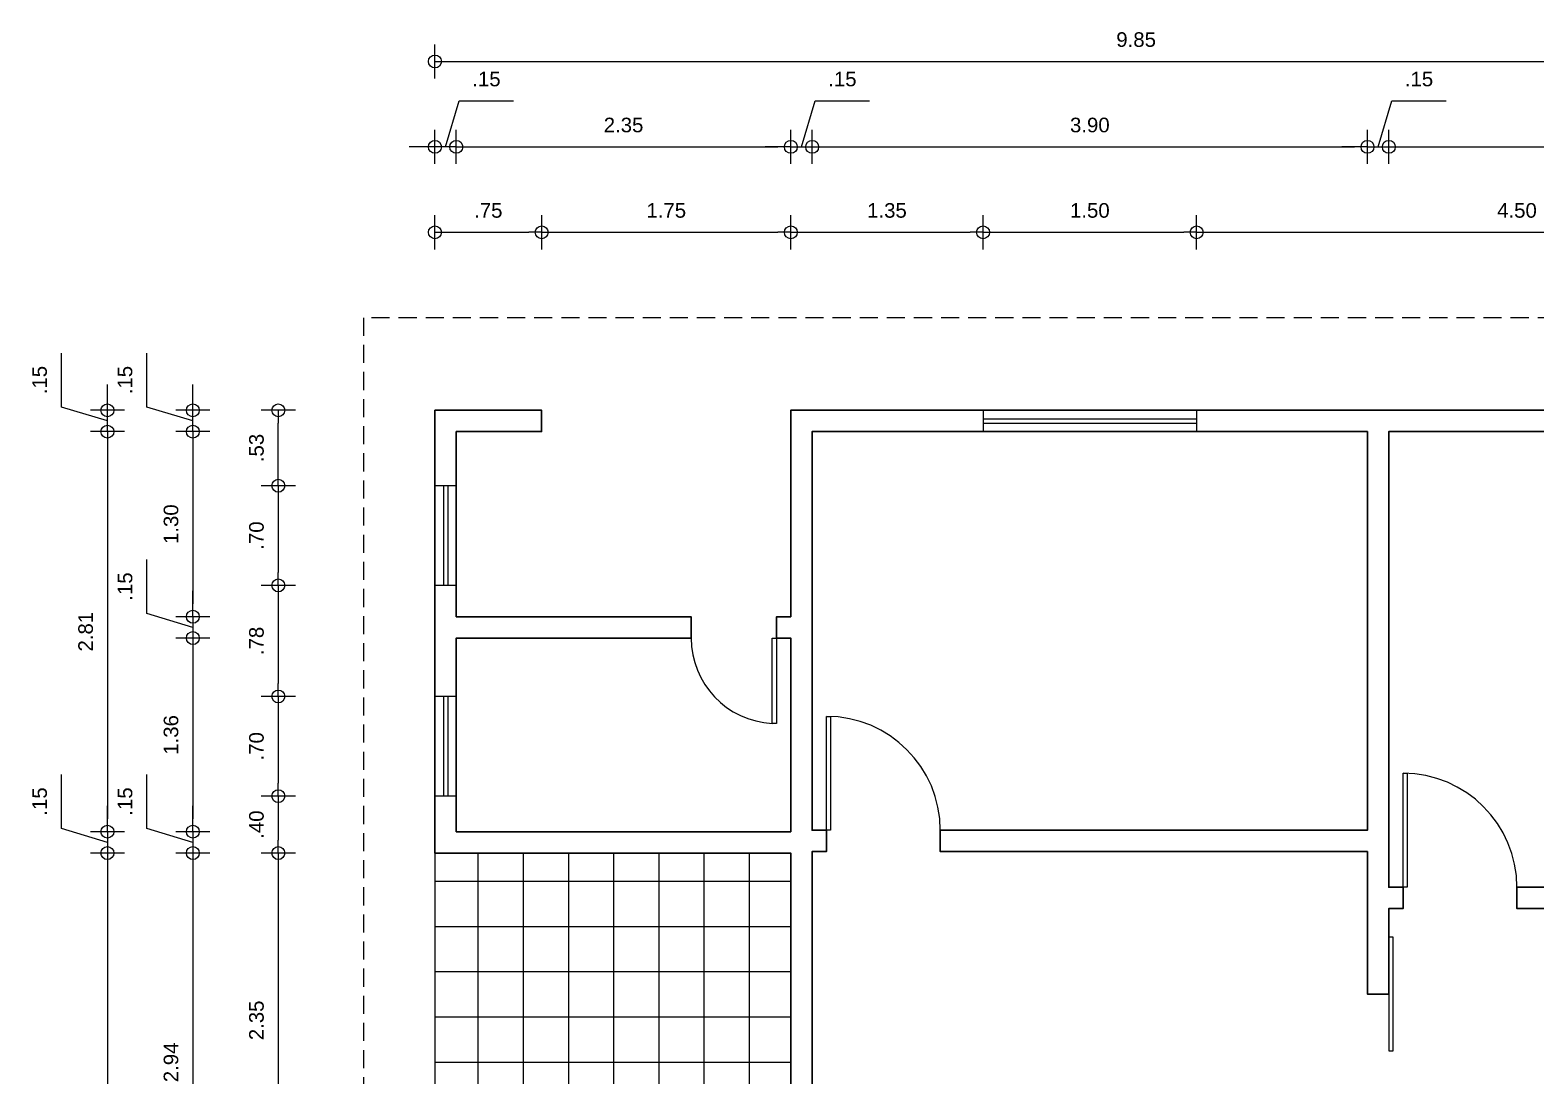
# Model space of a CAD drawing. Header units: millimetres. Extents: x -925 to 15138, y -9982 to 4708.
# Drawn here: x -925 to 9651, y -2637 to 4708 of the extents above; entities that cross this region are included whole.
import ezdxf

# ---------------------------------------------------------------- set-up
doc = ezdxf.new("R2010")
doc.units = ezdxf.units.MM
doc.header["$LTSCALE"] = 5
doc.linetypes.add('DASHEDX2', pattern=[38.1, 25.4, -12.7])
for name, color, linetype in [('coberta', 7, 'DASHEDX2'), ('coluna', 7, 'Continuous'), ('dimensoes', 7, 'Continuous'), ('janela alta', 7, 'Continuous'), ('paredes', 7, 'Continuous'), ('piso', 7, 'Continuous'), ('portas', 7, 'Continuous')]:
    doc.layers.add(name, color=color, linetype=linetype)
doc.styles.get("Standard").update_dxf_attribs({"font": 'Arial.ttf'})
doc.dimstyles.new('ISO-25', dxfattribs={"dimtxt": 102.5, "dimasz": 90.5, "dimexe": 120, "dimexo": 0.625, "dimgap": 100.625, "dimtad": 1, "dimlfac": 0.001, "dimzin": 4, "dimdsep": 46, "dimtxsty": 'Standard', "dimblk": 'ORIGIN', "dimblk1": 'ORIGIN', "dimblk2": 'ORIGIN', "dimcen": 2.5, "dimazin": 0, "dimtfac": 1, "dimtmove": 0, "dimatfit": 3, "dimldrblk": 'ORIGIN', "dimfxl": 120, "dimfxlon": 1, "dimarcsym": 0})

# ---------------------------------------------------------------- blocks, each defined once
blk = doc.blocks.new('_Origin')
at = {"color": 0, "linetype": 'ByBlock', "lineweight": -2}
blk.add_line((0, 0), (-1, 0), dxfattribs=at)
blk.add_circle((0, 0), 0.5, dxfattribs=at)
blk = doc.blocks.new('*D1')
at = {"layer": 'Defpoints', "color": 0, "transparency": 16777216}
for p in [(1918, -912), (12718, -3112), (12718, -9862)]:
    blk.add_point(p, dxfattribs=at)
at = {"layer": 'dimensoes', "color": 0, "lineweight": -2, "transparency": 16777216}
for p, q in [((1918, -9742), (1918, -9982)), ((12718, -9742), (12718, -9982)), ((2008, -9862), (12627, -9862))]:
    blk.add_line(p, q, dxfattribs=at)
at = {"layer": 'dimensoes', "color": 0, "lineweight": -2, "transparency": 16777216, "xscale": 90.5, "yscale": 90.5, "zscale": 90.5, "rotation": 180}
blk.add_blockref('_Origin', (1918, -9862), dxfattribs=at)
at = {"layer": 'dimensoes', "color": 0, "lineweight": -2, "transparency": 16777216, "xscale": 90.5, "yscale": 90.5, "zscale": 90.5}
blk.add_blockref('_Origin', (12718, -9862), dxfattribs=at)
at = {"layer": 'dimensoes', "color": 0, "transparency": 16777216, "insert": (7318, -9709), "char_height": 102.5, "attachment_point": 5}
blk.add_mtext('10.80', dxfattribs=at)
blk = doc.blocks.new('*D11')
at = {"layer": 'Defpoints', "color": 0, "transparency": 16777216}
for p in [(1918, -912), (4418, -5072), (1918, -8662)]:
    blk.add_point(p, dxfattribs=at)
at = {"layer": 'dimensoes', "color": 0, "lineweight": -2, "transparency": 16777216}
for p, q in [((1918, -8542), (1918, -8782)), ((4418, -8542), (4418, -8782)), ((4327, -8662), (2008, -8662))]:
    blk.add_line(p, q, dxfattribs=at)
at = {"layer": 'dimensoes', "color": 0, "lineweight": -2, "transparency": 16777216, "xscale": 90.5, "yscale": 90.5, "zscale": 90.5, "rotation": 180}
blk.add_blockref('_Origin', (1918, -8662), dxfattribs=at)
at = {"layer": 'dimensoes', "color": 0, "lineweight": -2, "transparency": 16777216, "xscale": 90.5, "yscale": 90.5, "zscale": 90.5}
blk.add_blockref('_Origin', (4418, -8662), dxfattribs=at)
at = {"layer": 'dimensoes', "color": 0, "transparency": 16777216, "insert": (3168, -8509), "char_height": 102.5, "attachment_point": 5}
blk.add_mtext('2.50', dxfattribs=at)
blk = doc.blocks.new('*D37')
at = {"layer": 'Defpoints', "color": 0, "transparency": 16777216}
for p in [(11768, 4488), (1918, 2038), (11768, 2038)]:
    blk.add_point(p, dxfattribs=at)
at = {"layer": 'dimensoes', "color": 0, "lineweight": -2, "transparency": 16777216}
for p, q in [((1918, 4368), (1918, 4608)), ((11768, 4368), (11768, 4608)), ((2008, 4488), (11677, 4488))]:
    blk.add_line(p, q, dxfattribs=at)
at = {"layer": 'dimensoes', "color": 0, "lineweight": -2, "transparency": 16777216, "xscale": 90.5, "yscale": 90.5, "zscale": 90.5, "rotation": 180}
blk.add_blockref('_Origin', (1918, 4488), dxfattribs=at)
at = {"layer": 'dimensoes', "color": 0, "lineweight": -2, "transparency": 16777216, "xscale": 90.5, "yscale": 90.5, "zscale": 90.5}
blk.add_blockref('_Origin', (11768, 4488), dxfattribs=at)
at = {"layer": 'dimensoes', "color": 0, "transparency": 16777216, "insert": (6843, 4641), "char_height": 102.5, "attachment_point": 5}
blk.add_mtext('9.85', dxfattribs=at)
blk = doc.blocks.new('*D39')
at = {"layer": 'Defpoints', "color": 0, "transparency": 16777216}
for p in [(4418, 3888), (2068, 1888), (4418, 588)]:
    blk.add_point(p, dxfattribs=at)
at = {"layer": 'dimensoes', "color": 0, "lineweight": -2, "transparency": 16777216}
for p, q in [((2068, 3768), (2068, 4008)), ((4418, 3768), (4418, 4008)), ((2158, 3888), (4327, 3888))]:
    blk.add_line(p, q, dxfattribs=at)
at = {"layer": 'dimensoes', "color": 0, "lineweight": -2, "transparency": 16777216, "xscale": 90.5, "yscale": 90.5, "zscale": 90.5, "rotation": 180}
blk.add_blockref('_Origin', (2068, 3888), dxfattribs=at)
at = {"layer": 'dimensoes', "color": 0, "lineweight": -2, "transparency": 16777216, "xscale": 90.5, "yscale": 90.5, "zscale": 90.5}
blk.add_blockref('_Origin', (4418, 3888), dxfattribs=at)
at = {"layer": 'dimensoes', "color": 0, "transparency": 16777216, "insert": (3243, 4041), "char_height": 102.5, "attachment_point": 5}
blk.add_mtext('2.35', dxfattribs=at)
blk = doc.blocks.new('*D40')
at = {"layer": 'Defpoints', "color": 0, "transparency": 16777216}
for p in [(4568, 3888), (4418, 2038), (4568, 1888)]:
    blk.add_point(p, dxfattribs=at)
at = {"layer": 'dimensoes', "color": 0, "lineweight": -2, "transparency": 16777216}
for p, q in [((4493, 3888), (4589, 4211)), ((4589, 4211), (4970, 4211)), ((4418, 3768), (4418, 4008)), ((4568, 3768), (4568, 4008)), ((4327, 3888), (4237, 3888)), ((4418, 3888), (4568, 3888)), ((4418, 3888), (4568, 3888)), ((4658, 3888), (4749, 3888))]:
    blk.add_line(p, q, dxfattribs=at)
at = {"layer": 'dimensoes', "color": 0, "lineweight": -2, "transparency": 16777216, "xscale": 90.5, "yscale": 90.5, "zscale": 90.5}
blk.add_blockref('_Origin', (4418, 3888), dxfattribs=at)
at = {"layer": 'dimensoes', "color": 0, "lineweight": -2, "transparency": 16777216, "xscale": 90.5, "yscale": 90.5, "zscale": 90.5, "rotation": 180}
blk.add_blockref('_Origin', (4568, 3888), dxfattribs=at)
at = {"layer": 'dimensoes', "color": 0, "transparency": 16777216, "insert": (4780, 4364), "char_height": 102.5, "attachment_point": 5}
blk.add_mtext('.15', dxfattribs=at)
blk = doc.blocks.new('*D41')
at = {"layer": 'Defpoints', "color": 0, "transparency": 16777216}
for p in [(8468, 3888), (4568, 1888), (8468, 1888)]:
    blk.add_point(p, dxfattribs=at)
at = {"layer": 'dimensoes', "color": 0, "lineweight": -2, "transparency": 16777216}
for p, q in [((4568, 3768), (4568, 4008)), ((8468, 3768), (8468, 4008)), ((4658, 3888), (8377, 3888))]:
    blk.add_line(p, q, dxfattribs=at)
at = {"layer": 'dimensoes', "color": 0, "lineweight": -2, "transparency": 16777216, "xscale": 90.5, "yscale": 90.5, "zscale": 90.5, "rotation": 180}
blk.add_blockref('_Origin', (4568, 3888), dxfattribs=at)
at = {"layer": 'dimensoes', "color": 0, "lineweight": -2, "transparency": 16777216, "xscale": 90.5, "yscale": 90.5, "zscale": 90.5}
blk.add_blockref('_Origin', (8468, 3888), dxfattribs=at)
at = {"layer": 'dimensoes', "color": 0, "transparency": 16777216, "insert": (6518, 4041), "char_height": 102.5, "attachment_point": 5}
blk.add_mtext('3.90', dxfattribs=at)
blk = doc.blocks.new('*D42')
at = {"layer": 'Defpoints', "color": 0, "transparency": 16777216}
for p in [(8618, 3888), (8468, 1888), (8618, 1888)]:
    blk.add_point(p, dxfattribs=at)
at = {"layer": 'dimensoes', "color": 0, "lineweight": -2, "transparency": 16777216}
for p, q in [((8543, 3888), (8639, 4211)), ((8639, 4211), (9020, 4211)), ((8468, 3768), (8468, 4008)), ((8618, 3768), (8618, 4008)), ((8377, 3888), (8287, 3888)), ((8468, 3888), (8618, 3888)), ((8468, 3888), (8618, 3888)), ((8708, 3888), (8799, 3888))]:
    blk.add_line(p, q, dxfattribs=at)
at = {"layer": 'dimensoes', "color": 0, "lineweight": -2, "transparency": 16777216, "xscale": 90.5, "yscale": 90.5, "zscale": 90.5}
blk.add_blockref('_Origin', (8468, 3888), dxfattribs=at)
at = {"layer": 'dimensoes', "color": 0, "lineweight": -2, "transparency": 16777216, "xscale": 90.5, "yscale": 90.5, "zscale": 90.5, "rotation": 180}
blk.add_blockref('_Origin', (8618, 3888), dxfattribs=at)
at = {"layer": 'dimensoes', "color": 0, "transparency": 16777216, "insert": (8830, 4364), "char_height": 102.5, "attachment_point": 5}
blk.add_mtext('.15', dxfattribs=at)
blk = doc.blocks.new('*D43')
at = {"layer": 'Defpoints', "color": 0, "transparency": 16777216}
for p in [(11618, 3888), (8618, 1888), (11618, 1888)]:
    blk.add_point(p, dxfattribs=at)
at = {"layer": 'dimensoes', "color": 0, "lineweight": -2, "transparency": 16777216}
for p, q in [((8618, 3768), (8618, 4008)), ((11618, 3768), (11618, 4008)), ((8708, 3888), (11527, 3888))]:
    blk.add_line(p, q, dxfattribs=at)
at = {"layer": 'dimensoes', "color": 0, "lineweight": -2, "transparency": 16777216, "xscale": 90.5, "yscale": 90.5, "zscale": 90.5, "rotation": 180}
blk.add_blockref('_Origin', (8618, 3888), dxfattribs=at)
at = {"layer": 'dimensoes', "color": 0, "lineweight": -2, "transparency": 16777216, "xscale": 90.5, "yscale": 90.5, "zscale": 90.5}
blk.add_blockref('_Origin', (11618, 3888), dxfattribs=at)
at = {"layer": 'dimensoes', "color": 0, "transparency": 16777216, "insert": (10118, 4041), "char_height": 102.5, "attachment_point": 5}
blk.add_mtext('3.00', dxfattribs=at)
blk = doc.blocks.new('*D45')
at = {"layer": 'Defpoints', "color": 0, "transparency": 16777216}
for p in [(1918, 3888), (1918, 2038), (2068, 1888)]:
    blk.add_point(p, dxfattribs=at)
at = {"layer": 'dimensoes', "color": 0, "lineweight": -2, "transparency": 16777216}
for p, q in [((1993, 3888), (2089, 4211)), ((2089, 4211), (2470, 4211)), ((1918, 3768), (1918, 4008)), ((2068, 3768), (2068, 4008)), ((1827, 3888), (1737, 3888)), ((2068, 3888), (1918, 3888)), ((2068, 3888), (1918, 3888)), ((2158, 3888), (2249, 3888))]:
    blk.add_line(p, q, dxfattribs=at)
at = {"layer": 'dimensoes', "color": 0, "lineweight": -2, "transparency": 16777216, "xscale": 90.5, "yscale": 90.5, "zscale": 90.5}
blk.add_blockref('_Origin', (1918, 3888), dxfattribs=at)
at = {"layer": 'dimensoes', "color": 0, "lineweight": -2, "transparency": 16777216, "xscale": 90.5, "yscale": 90.5, "zscale": 90.5, "rotation": 180}
blk.add_blockref('_Origin', (2068, 3888), dxfattribs=at)
at = {"layer": 'dimensoes', "color": 0, "transparency": 16777216, "insert": (2280, 4364), "char_height": 102.5, "attachment_point": 5}
blk.add_mtext('.15', dxfattribs=at)
blk = doc.blocks.new('*D46')
at = {"layer": 'Defpoints', "color": 0, "transparency": 16777216}
for p in [(2668, 3288), (1918, 2038), (2668, 2038)]:
    blk.add_point(p, dxfattribs=at)
at = {"layer": 'dimensoes', "color": 0, "lineweight": -2, "transparency": 16777216}
for p, q in [((1918, 3168), (1918, 3408)), ((2668, 3168), (2668, 3408)), ((2008, 3288), (2577, 3288))]:
    blk.add_line(p, q, dxfattribs=at)
at = {"layer": 'dimensoes', "color": 0, "lineweight": -2, "transparency": 16777216, "xscale": 90.5, "yscale": 90.5, "zscale": 90.5, "rotation": 180}
blk.add_blockref('_Origin', (1918, 3288), dxfattribs=at)
at = {"layer": 'dimensoes', "color": 0, "lineweight": -2, "transparency": 16777216, "xscale": 90.5, "yscale": 90.5, "zscale": 90.5}
blk.add_blockref('_Origin', (2668, 3288), dxfattribs=at)
at = {"layer": 'dimensoes', "color": 0, "transparency": 16777216, "insert": (2293, 3441), "char_height": 102.5, "attachment_point": 5}
blk.add_mtext('.75', dxfattribs=at)
blk = doc.blocks.new('*D47')
at = {"layer": 'Defpoints', "color": 0, "transparency": 16777216}
for p in [(4418, 3288), (2668, 2038), (4418, 2038)]:
    blk.add_point(p, dxfattribs=at)
at = {"layer": 'dimensoes', "color": 0, "lineweight": -2, "transparency": 16777216}
for p, q in [((2668, 3168), (2668, 3408)), ((4418, 3168), (4418, 3408)), ((2758, 3288), (4327, 3288))]:
    blk.add_line(p, q, dxfattribs=at)
at = {"layer": 'dimensoes', "color": 0, "lineweight": -2, "transparency": 16777216, "xscale": 90.5, "yscale": 90.5, "zscale": 90.5, "rotation": 180}
blk.add_blockref('_Origin', (2668, 3288), dxfattribs=at)
at = {"layer": 'dimensoes', "color": 0, "lineweight": -2, "transparency": 16777216, "xscale": 90.5, "yscale": 90.5, "zscale": 90.5}
blk.add_blockref('_Origin', (4418, 3288), dxfattribs=at)
at = {"layer": 'dimensoes', "color": 0, "transparency": 16777216, "insert": (3543, 3441), "char_height": 102.5, "attachment_point": 5}
blk.add_mtext('1.75', dxfattribs=at)
blk = doc.blocks.new('*D48')
at = {"layer": 'Defpoints', "color": 0, "transparency": 16777216}
for p in [(5768, 3288), (4418, 2038), (5768, 2038)]:
    blk.add_point(p, dxfattribs=at)
at = {"layer": 'dimensoes', "color": 0, "lineweight": -2, "transparency": 16777216}
for p, q in [((4418, 3168), (4418, 3408)), ((5768, 3168), (5768, 3408)), ((4508, 3288), (5677, 3288))]:
    blk.add_line(p, q, dxfattribs=at)
at = {"layer": 'dimensoes', "color": 0, "lineweight": -2, "transparency": 16777216, "xscale": 90.5, "yscale": 90.5, "zscale": 90.5, "rotation": 180}
blk.add_blockref('_Origin', (4418, 3288), dxfattribs=at)
at = {"layer": 'dimensoes', "color": 0, "lineweight": -2, "transparency": 16777216, "xscale": 90.5, "yscale": 90.5, "zscale": 90.5}
blk.add_blockref('_Origin', (5768, 3288), dxfattribs=at)
at = {"layer": 'dimensoes', "color": 0, "transparency": 16777216, "insert": (5093, 3441), "char_height": 102.5, "attachment_point": 5}
blk.add_mtext('1.35', dxfattribs=at)
blk = doc.blocks.new('*D49')
at = {"layer": 'Defpoints', "color": 0, "transparency": 16777216}
for p in [(7268, 3288), (5768, 2038), (7268, 2038)]:
    blk.add_point(p, dxfattribs=at)
at = {"layer": 'dimensoes', "color": 0, "lineweight": -2, "transparency": 16777216}
for p, q in [((5768, 3168), (5768, 3408)), ((7268, 3168), (7268, 3408)), ((5858, 3288), (7177, 3288))]:
    blk.add_line(p, q, dxfattribs=at)
at = {"layer": 'dimensoes', "color": 0, "lineweight": -2, "transparency": 16777216, "xscale": 90.5, "yscale": 90.5, "zscale": 90.5, "rotation": 180}
blk.add_blockref('_Origin', (5768, 3288), dxfattribs=at)
at = {"layer": 'dimensoes', "color": 0, "lineweight": -2, "transparency": 16777216, "xscale": 90.5, "yscale": 90.5, "zscale": 90.5}
blk.add_blockref('_Origin', (7268, 3288), dxfattribs=at)
at = {"layer": 'dimensoes', "color": 0, "transparency": 16777216, "insert": (6518, 3441), "char_height": 102.5, "attachment_point": 5}
blk.add_mtext('1.50', dxfattribs=at)
blk = doc.blocks.new('*D50')
at = {"layer": 'Defpoints', "color": 0, "transparency": 16777216}
for p in [(11768, 3288), (7268, 2038), (11768, 2038)]:
    blk.add_point(p, dxfattribs=at)
at = {"layer": 'dimensoes', "color": 0, "lineweight": -2, "transparency": 16777216}
for p, q in [((7268, 3168), (7268, 3408)), ((11768, 3168), (11768, 3408)), ((7358, 3288), (11677, 3288))]:
    blk.add_line(p, q, dxfattribs=at)
at = {"layer": 'dimensoes', "color": 0, "lineweight": -2, "transparency": 16777216, "xscale": 90.5, "yscale": 90.5, "zscale": 90.5, "rotation": 180}
blk.add_blockref('_Origin', (7268, 3288), dxfattribs=at)
at = {"layer": 'dimensoes', "color": 0, "lineweight": -2, "transparency": 16777216, "xscale": 90.5, "yscale": 90.5, "zscale": 90.5}
blk.add_blockref('_Origin', (11768, 3288), dxfattribs=at)
at = {"layer": 'dimensoes', "color": 0, "transparency": 16777216, "insert": (9518, 3441), "char_height": 102.5, "attachment_point": 5}
blk.add_mtext('4.50', dxfattribs=at)
blk = doc.blocks.new('*D55')
at = {"layer": 'Defpoints', "color": 0, "transparency": 16777216}
for p in [(1918, -1072), (818, -3422), (4418, -3422)]:
    blk.add_point(p, dxfattribs=at)
at = {"layer": 'dimensoes', "color": 0, "lineweight": -2, "transparency": 16777216}
for p, q in [((938, -1072), (698, -1072)), ((818, -1162), (818, -3331)), ((938, -3422), (698, -3422))]:
    blk.add_line(p, q, dxfattribs=at)
at = {"layer": 'dimensoes', "color": 0, "lineweight": -2, "transparency": 16777216, "xscale": 90.5, "yscale": 90.5, "zscale": 90.5}
for p, rotation in [((818, -1072), 90), ((818, -3422), 270)]:
    blk.add_blockref('_Origin', p, dxfattribs=dict(at, rotation=rotation))
at = {"layer": 'dimensoes', "color": 0, "transparency": 16777216, "insert": (665, -2247), "char_height": 102.5, "attachment_point": 5, "rotation": 90}
blk.add_mtext('2.35', dxfattribs=at)
blk = doc.blocks.new('*D57')
at = {"layer": 'Defpoints', "color": 0, "transparency": 16777216}
for p in [(818, 2038), (1918, 2038), (1918, 1508)]:
    blk.add_point(p, dxfattribs=at)
at = {"layer": 'dimensoes', "color": 0, "lineweight": -2, "transparency": 16777216}
for p, q in [((938, 2038), (698, 2038)), ((818, 1599), (818, 1948)), ((938, 1508), (698, 1508))]:
    blk.add_line(p, q, dxfattribs=at)
at = {"layer": 'dimensoes', "color": 0, "lineweight": -2, "transparency": 16777216, "xscale": 90.5, "yscale": 90.5, "zscale": 90.5}
for p, rotation in [((818, 2038), 90), ((818, 1508), 270)]:
    blk.add_blockref('_Origin', p, dxfattribs=dict(at, rotation=rotation))
at = {"layer": 'dimensoes', "color": 0, "transparency": 16777216, "insert": (665, 1773), "char_height": 102.5, "attachment_point": 5, "rotation": 90}
blk.add_mtext('.53', dxfattribs=at)
blk = doc.blocks.new('*D62')
at = {"layer": 'Defpoints', "color": 0, "transparency": 16777216}
for p in [(1918, 1508), (818, 808), (1968, 808)]:
    blk.add_point(p, dxfattribs=at)
at = {"layer": 'dimensoes', "color": 0, "lineweight": -2, "transparency": 16777216}
for p, q in [((938, 1508), (698, 1508)), ((818, 1418), (818, 899)), ((938, 808), (698, 808))]:
    blk.add_line(p, q, dxfattribs=at)
at = {"layer": 'dimensoes', "color": 0, "lineweight": -2, "transparency": 16777216, "xscale": 90.5, "yscale": 90.5, "zscale": 90.5}
for p, rotation in [((818, 1508), 90), ((818, 808), 270)]:
    blk.add_blockref('_Origin', p, dxfattribs=dict(at, rotation=rotation))
at = {"layer": 'dimensoes', "color": 0, "transparency": 16777216, "insert": (665, 1158), "char_height": 102.5, "attachment_point": 5, "rotation": 90}
blk.add_mtext('.70', dxfattribs=at)
blk = doc.blocks.new('*D63')
at = {"layer": 'Defpoints', "color": 0, "transparency": 16777216}
for p in [(1968, 808), (818, 28), (1918, 28)]:
    blk.add_point(p, dxfattribs=at)
at = {"layer": 'dimensoes', "color": 0, "lineweight": -2, "transparency": 16777216}
for p, q in [((938, 808), (698, 808)), ((818, 718), (818, 119)), ((938, 28), (698, 28))]:
    blk.add_line(p, q, dxfattribs=at)
at = {"layer": 'dimensoes', "color": 0, "lineweight": -2, "transparency": 16777216, "xscale": 90.5, "yscale": 90.5, "zscale": 90.5}
for p, rotation in [((818, 808), 90), ((818, 28), 270)]:
    blk.add_blockref('_Origin', p, dxfattribs=dict(at, rotation=rotation))
at = {"layer": 'dimensoes', "color": 0, "transparency": 16777216, "insert": (665, 418), "char_height": 102.5, "attachment_point": 5, "rotation": 90}
blk.add_mtext('.78', dxfattribs=at)
blk = doc.blocks.new('*D64')
at = {"layer": 'Defpoints', "color": 0, "transparency": 16777216}
for p in [(1918, 28), (818, -672), (1968, -672)]:
    blk.add_point(p, dxfattribs=at)
at = {"layer": 'dimensoes', "color": 0, "lineweight": -2, "transparency": 16777216}
for p, q in [((938, 28), (698, 28)), ((818, -62), (818, -581)), ((938, -672), (698, -672))]:
    blk.add_line(p, q, dxfattribs=at)
at = {"layer": 'dimensoes', "color": 0, "lineweight": -2, "transparency": 16777216, "xscale": 90.5, "yscale": 90.5, "zscale": 90.5}
for p, rotation in [((818, 28), 90), ((818, -672), 270)]:
    blk.add_blockref('_Origin', p, dxfattribs=dict(at, rotation=rotation))
at = {"layer": 'dimensoes', "color": 0, "transparency": 16777216, "insert": (665, -322), "char_height": 102.5, "attachment_point": 5, "rotation": 90}
blk.add_mtext('.70', dxfattribs=at)
blk = doc.blocks.new('*D65')
at = {"layer": 'Defpoints', "color": 0, "transparency": 16777216}
for p in [(1968, -672), (818, -1072), (1918, -1072)]:
    blk.add_point(p, dxfattribs=at)
at = {"layer": 'dimensoes', "color": 0, "lineweight": -2, "transparency": 16777216}
for p, q in [((938, -672), (698, -672)), ((818, -762), (818, -981)), ((938, -1072), (698, -1072))]:
    blk.add_line(p, q, dxfattribs=at)
at = {"layer": 'dimensoes', "color": 0, "lineweight": -2, "transparency": 16777216, "xscale": 90.5, "yscale": 90.5, "zscale": 90.5}
for p, rotation in [((818, -672), 90), ((818, -1072), 270)]:
    blk.add_blockref('_Origin', p, dxfattribs=dict(at, rotation=rotation))
at = {"layer": 'dimensoes', "color": 0, "transparency": 16777216, "insert": (665, -872), "char_height": 102.5, "attachment_point": 5, "rotation": 90}
blk.add_mtext('.40', dxfattribs=at)
blk = doc.blocks.new('*D66')
at = {"layer": 'Defpoints', "color": 0, "transparency": 16777216}
for p in [(2068, 1888), (218, 588), (2068, 588)]:
    blk.add_point(p, dxfattribs=at)
at = {"layer": 'dimensoes', "color": 0, "lineweight": -2, "transparency": 16777216}
for p, q in [((338, 1888), (98, 1888)), ((218, 1798), (218, 679)), ((338, 588), (98, 588))]:
    blk.add_line(p, q, dxfattribs=at)
at = {"layer": 'dimensoes', "color": 0, "lineweight": -2, "transparency": 16777216, "xscale": 90.5, "yscale": 90.5, "zscale": 90.5}
for p, rotation in [((218, 1888), 90), ((218, 588), 270)]:
    blk.add_blockref('_Origin', p, dxfattribs=dict(at, rotation=rotation))
at = {"layer": 'dimensoes', "color": 0, "transparency": 16777216, "insert": (65, 1238), "char_height": 102.5, "attachment_point": 5, "rotation": 90}
blk.add_mtext('1.30', dxfattribs=at)
blk = doc.blocks.new('*D67')
at = {"layer": 'Defpoints', "color": 0, "transparency": 16777216}
for p in [(2068, 588), (218, 438), (2068, 438)]:
    blk.add_point(p, dxfattribs=at)
at = {"layer": 'dimensoes', "color": 0, "lineweight": -2, "transparency": 16777216}
for p, q in [((-105, 610), (-105, 990)), ((218, 679), (218, 769)), ((218, 513), (-105, 610)), ((338, 588), (98, 588)), ((218, 588), (218, 438)), ((218, 588), (218, 438)), ((338, 438), (98, 438)), ((218, 348), (218, 257))]:
    blk.add_line(p, q, dxfattribs=at)
at = {"layer": 'dimensoes', "color": 0, "lineweight": -2, "transparency": 16777216, "xscale": 90.5, "yscale": 90.5, "zscale": 90.5}
for p, rotation in [((218, 588), 270), ((218, 438), 90)]:
    blk.add_blockref('_Origin', p, dxfattribs=dict(at, rotation=rotation))
at = {"layer": 'dimensoes', "color": 0, "transparency": 16777216, "insert": (-258, 800), "char_height": 102.5, "attachment_point": 5, "rotation": 90}
blk.add_mtext('.15', dxfattribs=at)
blk = doc.blocks.new('*D68')
at = {"layer": 'Defpoints', "color": 0, "transparency": 16777216}
for p in [(2068, 438), (218, -922), (2068, -922)]:
    blk.add_point(p, dxfattribs=at)
at = {"layer": 'dimensoes', "color": 0, "lineweight": -2, "transparency": 16777216}
for p, q in [((338, 438), (98, 438)), ((218, 348), (218, -831)), ((338, -922), (98, -922))]:
    blk.add_line(p, q, dxfattribs=at)
at = {"layer": 'dimensoes', "color": 0, "lineweight": -2, "transparency": 16777216, "xscale": 90.5, "yscale": 90.5, "zscale": 90.5}
for p, rotation in [((218, 438), 90), ((218, -922), 270)]:
    blk.add_blockref('_Origin', p, dxfattribs=dict(at, rotation=rotation))
at = {"layer": 'dimensoes', "color": 0, "transparency": 16777216, "insert": (65, -242), "char_height": 102.5, "attachment_point": 5, "rotation": 90}
blk.add_mtext('1.36', dxfattribs=at)
blk = doc.blocks.new('*D69')
at = {"layer": 'Defpoints', "color": 0, "transparency": 16777216}
for p in [(2068, -922), (218, -1072), (1918, -1072)]:
    blk.add_point(p, dxfattribs=at)
at = {"layer": 'dimensoes', "color": 0, "lineweight": -2, "transparency": 16777216}
for p, q in [((-105, -900), (-105, -520)), ((218, -831), (218, -741)), ((218, -997), (-105, -900)), ((338, -922), (98, -922)), ((218, -922), (218, -1072)), ((218, -922), (218, -1072)), ((338, -1072), (98, -1072)), ((218, -1162), (218, -1253))]:
    blk.add_line(p, q, dxfattribs=at)
at = {"layer": 'dimensoes', "color": 0, "lineweight": -2, "transparency": 16777216, "xscale": 90.5, "yscale": 90.5, "zscale": 90.5}
for p, rotation in [((218, -922), 270), ((218, -1072), 90)]:
    blk.add_blockref('_Origin', p, dxfattribs=dict(at, rotation=rotation))
at = {"layer": 'dimensoes', "color": 0, "transparency": 16777216, "insert": (-258, -710), "char_height": 102.5, "attachment_point": 5, "rotation": 90}
blk.add_mtext('.15', dxfattribs=at)
blk = doc.blocks.new('*D70')
at = {"layer": 'Defpoints', "color": 0, "transparency": 16777216}
for p in [(218, 2038), (1918, 2038), (2068, 1888)]:
    blk.add_point(p, dxfattribs=at)
at = {"layer": 'dimensoes', "color": 0, "lineweight": -2, "transparency": 16777216}
for p, q in [((-105, 2060), (-105, 2440)), ((218, 2129), (218, 2219)), ((218, 1963), (-105, 2060)), ((338, 2038), (98, 2038)), ((218, 1888), (218, 2038)), ((218, 1888), (218, 2038)), ((338, 1888), (98, 1888)), ((218, 1798), (218, 1707))]:
    blk.add_line(p, q, dxfattribs=at)
at = {"layer": 'dimensoes', "color": 0, "lineweight": -2, "transparency": 16777216, "xscale": 90.5, "yscale": 90.5, "zscale": 90.5}
for p, rotation in [((218, 2038), 270), ((218, 1888), 90)]:
    blk.add_blockref('_Origin', p, dxfattribs=dict(at, rotation=rotation))
at = {"layer": 'dimensoes', "color": 0, "transparency": 16777216, "insert": (-258, 2250), "char_height": 102.5, "attachment_point": 5, "rotation": 90}
blk.add_mtext('.15', dxfattribs=at)
blk = doc.blocks.new('*D71')
at = {"layer": 'Defpoints', "color": 0, "transparency": 16777216}
for p in [(2068, 1888), (-382, -922), (2068, -922)]:
    blk.add_point(p, dxfattribs=at)
at = {"layer": 'dimensoes', "color": 0, "lineweight": -2, "transparency": 16777216}
for p, q in [((-262, 1888), (-502, 1888)), ((-382, 1798), (-382, -831)), ((-262, -922), (-502, -922))]:
    blk.add_line(p, q, dxfattribs=at)
at = {"layer": 'dimensoes', "color": 0, "lineweight": -2, "transparency": 16777216, "xscale": 90.5, "yscale": 90.5, "zscale": 90.5}
for p, rotation in [((-382, 1888), 90), ((-382, -922), 270)]:
    blk.add_blockref('_Origin', p, dxfattribs=dict(at, rotation=rotation))
at = {"layer": 'dimensoes', "color": 0, "transparency": 16777216, "insert": (-535, 483), "char_height": 102.5, "attachment_point": 5, "rotation": 90}
blk.add_mtext('2.81', dxfattribs=at)
blk = doc.blocks.new('*D72')
at = {"layer": 'Defpoints', "color": 0, "transparency": 16777216}
for p in [(2068, -922), (-382, -1072), (1918, -1072)]:
    blk.add_point(p, dxfattribs=at)
at = {"layer": 'dimensoes', "color": 0, "lineweight": -2, "transparency": 16777216}
for p, q in [((-705, -900), (-705, -520)), ((-382, -831), (-382, -741)), ((-382, -997), (-705, -900)), ((-262, -922), (-502, -922)), ((-382, -922), (-382, -1072)), ((-382, -922), (-382, -1072)), ((-262, -1072), (-502, -1072)), ((-382, -1162), (-382, -1253))]:
    blk.add_line(p, q, dxfattribs=at)
at = {"layer": 'dimensoes', "color": 0, "lineweight": -2, "transparency": 16777216, "xscale": 90.5, "yscale": 90.5, "zscale": 90.5}
for p, rotation in [((-382, -922), 270), ((-382, -1072), 90)]:
    blk.add_blockref('_Origin', p, dxfattribs=dict(at, rotation=rotation))
at = {"layer": 'dimensoes', "color": 0, "transparency": 16777216, "insert": (-858, -710), "char_height": 102.5, "attachment_point": 5, "rotation": 90}
blk.add_mtext('.15', dxfattribs=at)
blk = doc.blocks.new('*D73')
at = {"layer": 'Defpoints', "color": 0, "transparency": 16777216}
for p in [(1918, -1072), (-382, -4922), (4568, -4922)]:
    blk.add_point(p, dxfattribs=at)
at = {"layer": 'dimensoes', "color": 0, "lineweight": -2, "transparency": 16777216}
for p, q in [((-262, -1072), (-502, -1072)), ((-382, -1162), (-382, -4831)), ((-262, -4922), (-502, -4922))]:
    blk.add_line(p, q, dxfattribs=at)
at = {"layer": 'dimensoes', "color": 0, "lineweight": -2, "transparency": 16777216, "xscale": 90.5, "yscale": 90.5, "zscale": 90.5}
for p, rotation in [((-382, -1072), 90), ((-382, -4922), 270)]:
    blk.add_blockref('_Origin', p, dxfattribs=dict(at, rotation=rotation))
at = {"layer": 'dimensoes', "color": 0, "transparency": 16777216, "insert": (-535, -2997), "char_height": 102.5, "attachment_point": 5, "rotation": 90}
blk.add_mtext('3.85', dxfattribs=at)
blk = doc.blocks.new('*D76')
at = {"layer": 'Defpoints', "color": 0, "transparency": 16777216}
for p in [(-382, 2038), (1918, 2038), (2068, 1888)]:
    blk.add_point(p, dxfattribs=at)
at = {"layer": 'dimensoes', "color": 0, "lineweight": -2, "transparency": 16777216}
for p, q in [((-705, 2060), (-705, 2440)), ((-382, 2129), (-382, 2219)), ((-382, 1963), (-705, 2060)), ((-262, 2038), (-502, 2038)), ((-382, 1888), (-382, 2038)), ((-382, 1888), (-382, 2038)), ((-262, 1888), (-502, 1888)), ((-382, 1798), (-382, 1707))]:
    blk.add_line(p, q, dxfattribs=at)
at = {"layer": 'dimensoes', "color": 0, "lineweight": -2, "transparency": 16777216, "xscale": 90.5, "yscale": 90.5, "zscale": 90.5}
for p, rotation in [((-382, 2038), 270), ((-382, 1888), 90)]:
    blk.add_blockref('_Origin', p, dxfattribs=dict(at, rotation=rotation))
at = {"layer": 'dimensoes', "color": 0, "transparency": 16777216, "insert": (-858, 2250), "char_height": 102.5, "attachment_point": 5, "rotation": 90}
blk.add_mtext('.15', dxfattribs=at)
blk = doc.blocks.new('*D77')
at = {"layer": 'coluna', "color": 0, "lineweight": -2, "transparency": 16777216}
for p, q in [((338, -1072), (98, -1072)), ((218, -1162), (218, -3921)), ((338, -4012), (98, -4012))]:
    blk.add_line(p, q, dxfattribs=at)
at = {"layer": 'Defpoints', "color": 0, "transparency": 16777216}
for p in [(1918, -1072), (218, -4012), (2068, -4012)]:
    blk.add_point(p, dxfattribs=at)
at = {"layer": 'coluna', "color": 0, "lineweight": -2, "transparency": 16777216, "xscale": 90.5, "yscale": 90.5, "zscale": 90.5}
for p, rotation in [((218, -1072), 90), ((218, -4012), 270)]:
    blk.add_blockref('_Origin', p, dxfattribs=dict(at, rotation=rotation))
at = {"layer": 'coluna', "color": 0, "transparency": 16777216, "insert": (65, -2542), "char_height": 102.5, "attachment_point": 5, "rotation": 90}
blk.add_mtext('2.94', dxfattribs=at)

msp = doc.modelspace()

# ---------------------------------------------------------------- hatches: boundary and pattern name
at = {"layer": 'piso'}
h = msp.add_hatch(dxfattribs=at)
h.set_pattern_fill('NET', color=256, scale=100)
h.paths.add_polyline_path([(4417.612, -5071.767), (4417.612, -3711.767), (4417.612, -1071.767), (1917.612, -1071.767), (1917.612, -7561.767), (8467.612, -7561.767), (8467.612, -5071.767), (8367.612, -5071.767), (7467.612, -5071.767), (6067.612, -5071.767)])
edge = h.paths.add_edge_path(flags=16)
edge.add_arc((2067.612, -4161.767), 150, 0, 360)
edge = h.paths.add_edge_path(flags=16)
edge.add_arc((2067.612, -7411.767), 150, 0, 360)

# ---------------------------------------------------------------- linework, layer by layer
at = {"layer": 'coberta'}
msp.add_lwpolyline([(1417.612, 2688.233), (1417.612, -8061.767), (12267.612, -8061.767), (12267.612, -3611.767), (13217.612, -3611.767), (13217.612, -811.767), (12267.612, -811.767), (12267.612, 2688.233)], close=True, dxfattribs=at)
at = {"layer": 'janela alta'}
for p, q in [((5767.612, 2038.233), (5767.612, 1888.233)), ((7267.612, 2038.233), (7267.612, 1888.233)), ((5767.612, 1978.233), (7267.612, 1978.233)), ((5767.612, 1948.233), (7267.612, 1948.233)), ((2067.612, 1508.233), (1917.612, 1508.233)), ((1977.612, 1508.233), (1977.612, 808.233)), ((2007.612, 1508.233), (2007.612, 808.233)), ((2067.612, 808.233), (1917.612, 808.233)), ((2067.612, 28.233), (1917.612, 28.233)), ((1977.612, 28.233), (1977.612, -671.767)), ((2007.612, 28.233), (2007.612, -671.767)), ((2067.612, -671.767), (1917.612, -671.767))]:
    msp.add_line(p, q, dxfattribs=at)
at = {"layer": 'paredes', "lineweight": 30}
for points in [[(11767.612, 2038.233), (4417.612, 2038.233), (4417.612, 2038.233), (4417.612, 588.233), (4317.612, 588.233), (4317.612, 438.233), (4417.612, 438.233), (4417.612, -921.767), (2067.612, -921.767), (2067.612, 438.233), (3717.612, 438.233), (3717.612, 588.233), (2067.612, 588.233), (2067.612, 1888.233), (2667.612, 1888.233), (2667.612, 2038.233), (1917.612, 2038.233), (1917.612, -1071.767), (4417.612, -1071.767), (4417.612, -3421.767)], [(4567.612, -3421.767), (4567.612, -1061.767), (4667.612, -1061.767), (4667.612, -911.767), (4567.612, -911.767), (4567.612, 1888.233), (8467.612, 1888.233), (8467.612, -911.767), (5467.612, -911.767), (5467.612, -1061.767), (8467.612, -1061.767), (8467.612, -2061.767), (8617.612, -2061.767), (8617.612, -1461.767), (8717.612, -1461.767), (8717.612, -1311.767), (8617.612, -1311.767), (8617.612, 1888.233), (11617.612, 1888.233)], [(11617.612, -1311.767), (9517.612, -1311.767), (9517.612, -1461.767), (9717.612, -1461.767)]]:
    msp.add_lwpolyline(points, dxfattribs=at)
at = {"layer": 'piso'}
msp.add_line((1917.612, -911.767), (1917.612, -7561.767), dxfattribs=at)
at = {"layer": 'portas'}
for points in [[(4317.612, 438.233), (4317.612, -161.767), (4287.612, -161.767), (4287.612, 438.233)], [(4667.612, -911.767), (4667.612, -111.767), (4697.612, -111.767), (4697.612, -911.767)], [(8717.612, -1311.767), (8717.612, -511.767), (8747.612, -511.767), (8747.612, -1311.767)], [(8617.612, -1661.767), (8617.612, -2461.767), (8647.612, -2461.767), (8647.612, -1661.767)]]:
    msp.add_lwpolyline(points, close=True, dxfattribs=at)
for centre, radius, start, end in [((4317.612, 438.233), 600, 180, 267.1375948), ((4667.612, -911.767), 800, 0, 90), ((8717.612, -1311.767), 800, 0, 90)]:
    msp.add_arc(centre, radius, start, end, dxfattribs=at)

# ---------------------------------------------------------------- dimensions: what is measured, and where the dimension line sits
at = {"layer": 'coluna'}
dim = msp.add_linear_dim(base=(217.612, -4011.767), p1=(1917.612, -1071.767), p2=(2067.612, -4011.767), angle=90, dimstyle='ISO-25', override={"dimtmove": 1}, dxfattribs=at)
dim.commit()
dim.dimension.update_dxf_attribs({"geometry": '*D77', "text_midpoint": (65.038, -2541.767)})
at = {"layer": 'dimensoes'}
for base, p1, p2, picture, middle in [((11767.612, 4488.233), (1917.612, 2038.233), (11767.612, 2038.233), '*D37', (6842.612, 4640.807)), ((4417.612, 3888.233), (2067.612, 1888.233), (4417.612, 588.233), '*D39', (3242.612, 4040.807)), ((2667.612, 3288.233), (1917.612, 2038.233), (2667.612, 2038.233), '*D46', (2292.612, 3440.807)), ((12717.612, -9861.767), (1917.612, -911.767), (12717.612, -3111.767), '*D1', (7317.612, -9709.193))]:
    dim = msp.add_linear_dim(base=base, p1=p1, p2=p2, dimstyle='ISO-25', dxfattribs=at)
    dim.commit()
    dim.dimension.update_dxf_attribs({"geometry": picture, "text_midpoint": middle})
for base, p1, p2, picture, middle in [((1917.612, 3888.233), (2067.612, 1888.233), (1917.612, 2038.233), '*D45', (2190.103, 4363.694)), ((4567.612, 3888.233), (4417.612, 2038.233), (4567.612, 1888.233), '*D40', (4690.103, 4363.694)), ((8617.612, 3888.233), (8467.612, 1888.233), (8617.612, 1888.233), '*D42', (8740.103, 4363.694)), ((8467.612, 3888.233), (4567.612, 1888.233), (8467.612, 1888.233), '*D41', (6517.612, 4040.807)), ((11617.612, 3888.233), (8617.612, 1888.233), (11617.612, 1888.233), '*D43', (10117.612, 4040.807)), ((4417.612, 3288.233), (2667.612, 2038.233), (4417.612, 2038.233), '*D47', (3542.612, 3440.807)), ((5767.612, 3288.233), (4417.612, 2038.233), (5767.612, 2038.233), '*D48', (5092.612, 3440.807)), ((7267.612, 3288.233), (5767.612, 2038.233), (7267.612, 2038.233), '*D49', (6517.612, 3440.807)), ((11767.612, 3288.233), (7267.612, 2038.233), (11767.612, 2038.233), '*D50', (9517.612, 3440.807)), ((1917.612, -8661.767), (4417.612, -5071.767), (1917.612, -911.767), '*D11', (3167.612, -8509.193))]:
    dim = msp.add_linear_dim(base=base, p1=p1, p2=p2, dimstyle='ISO-25', override={"dimtmove": 1}, dxfattribs=at)
    dim.commit()
    dim.dimension.update_dxf_attribs({"geometry": picture, "text_midpoint": middle})
for base, p1, p2, picture, middle in [((-382.388, 2038.233), (2067.612, 1888.233), (1917.612, 2038.233), '*D76', (-857.849, 2160.724)), ((217.612, 2038.233), (2067.612, 1888.233), (1917.612, 2038.233), '*D70', (-257.849, 2160.724)), ((817.612, 2038.233), (1917.612, 1508.233), (1917.612, 2038.233), '*D57', (665.038, 1773.233)), ((817.612, 808.233), (1917.612, 1508.233), (1967.612, 808.233), '*D62', (665.038, 1158.233)), ((217.612, 438.233), (2067.612, 588.233), (2067.612, 438.233), '*D67', (-257.849, 710.724)), ((817.612, 28.233), (1967.612, 808.233), (1917.612, 28.233), '*D63', (665.038, 418.233)), ((217.612, -921.767), (2067.612, 438.233), (2067.612, -921.767), '*D68', (65.038, -241.767)), ((817.612, -671.767), (1917.612, 28.233), (1967.612, -671.767), '*D64', (665.038, -321.767)), ((-382.388, -1071.767), (2067.612, -921.767), (1917.612, -1071.767), '*D72', (-857.849, -799.276)), ((217.612, -1071.767), (2067.612, -921.767), (1917.612, -1071.767), '*D69', (-257.849, -799.276)), ((817.612, -1071.767), (1967.612, -671.767), (1917.612, -1071.767), '*D65', (665.038, -871.767)), ((-382.388, -4921.767), (1917.612, -1071.767), (4567.612, -4921.767), '*D73', (-534.962, -2996.767)), ((817.612, -3421.767), (1917.612, -1071.767), (4417.612, -3421.767), '*D55', (665.038, -2246.767))]:
    dim = msp.add_linear_dim(base=base, p1=p1, p2=p2, angle=90, dimstyle='ISO-25', override={"dimtmove": 1}, dxfattribs=at)
    dim.commit()
    dim.dimension.update_dxf_attribs({"geometry": picture, "text_midpoint": middle})
for base, p2, picture, middle in [((-382.388, -921.767), (2067.612, -921.767), '*D71', (-534.962, 483.233)), ((217.612, 588.233), (2067.612, 588.233), '*D66', (65.038, 1238.233))]:
    dim = msp.add_linear_dim(base=base, p1=(2067.612, 1888.233), p2=p2, angle=90, dimstyle='ISO-25', dxfattribs=at)
    dim.commit()
    dim.dimension.update_dxf_attribs({"geometry": picture, "text_midpoint": middle})

doc.saveas('drawing.dxf')
